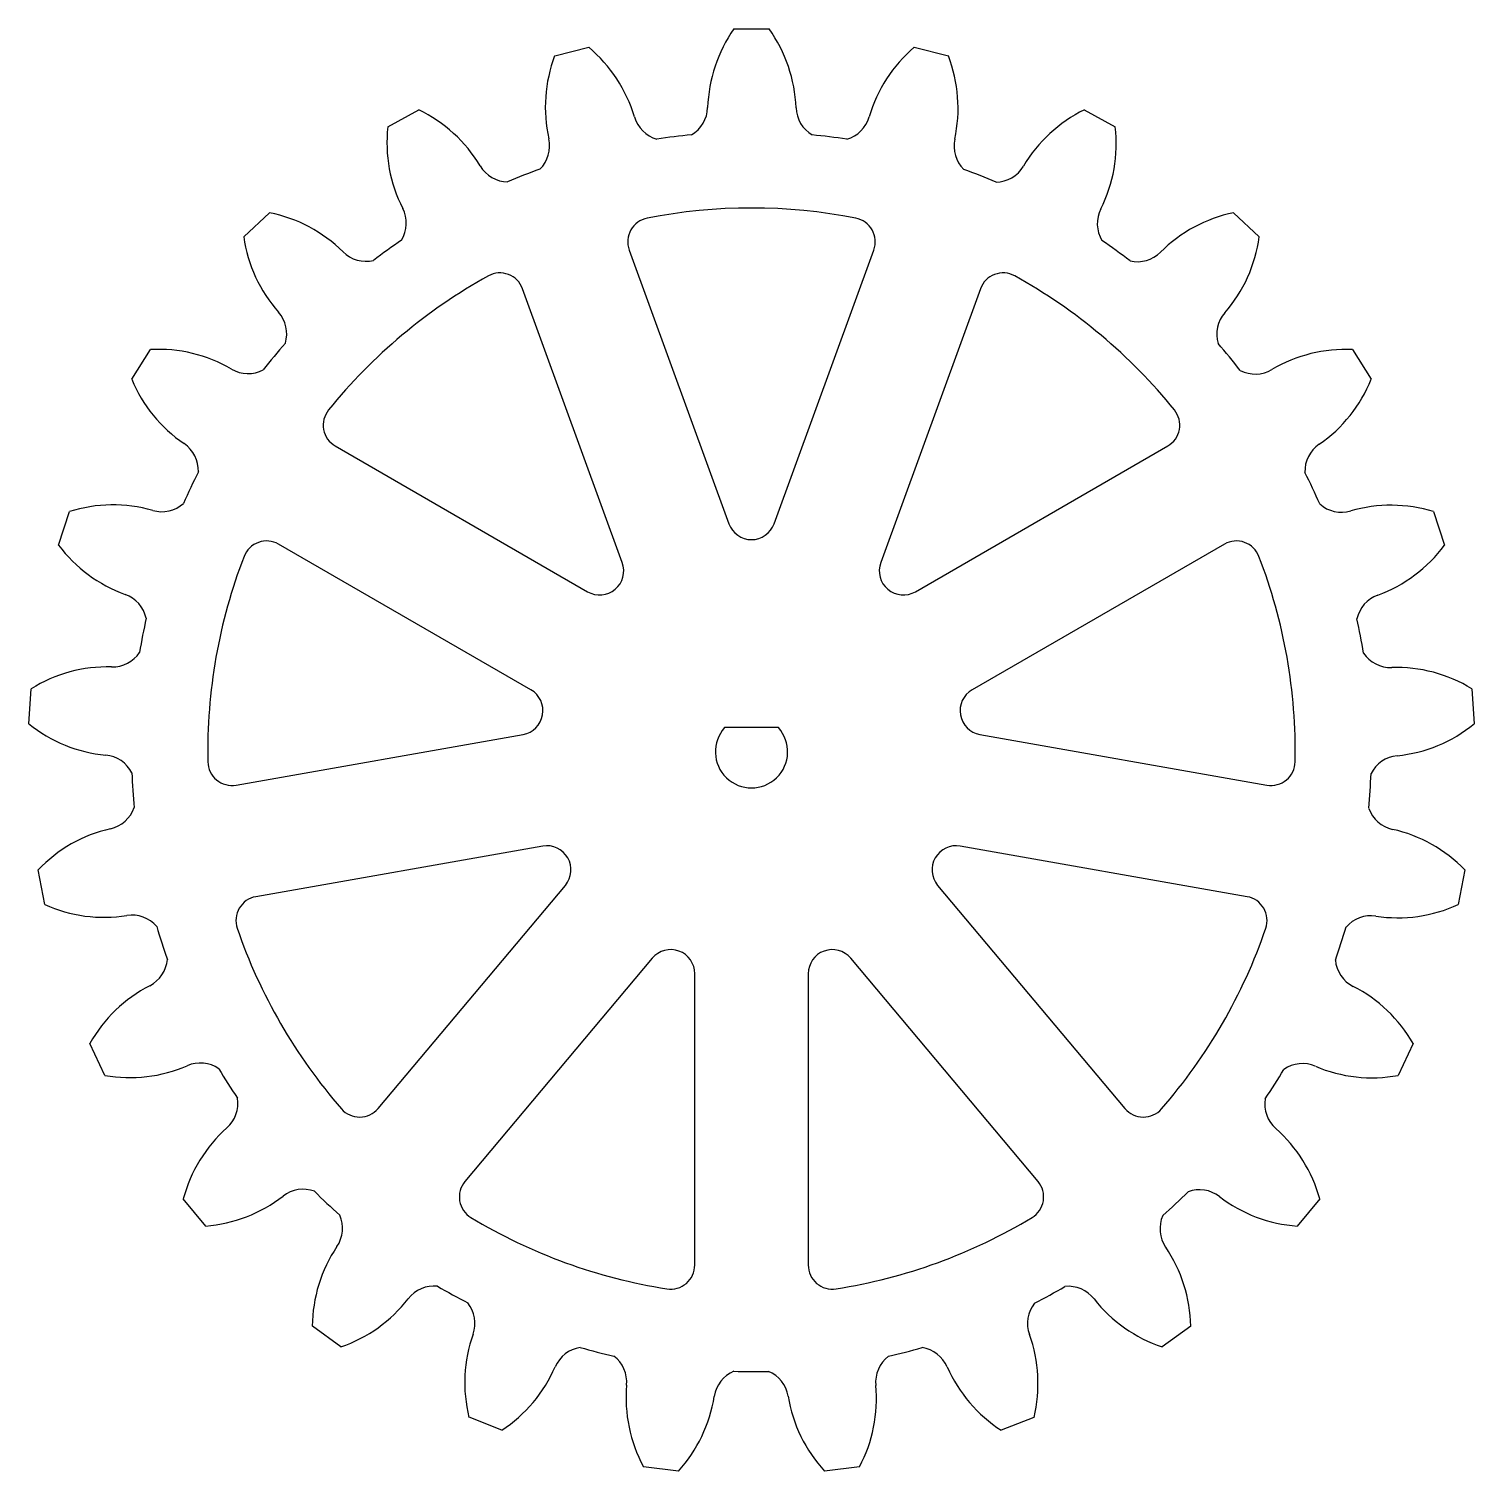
# Model space of a CAD drawing. Header units: millimetres. Extents: x -30 to 30, y -29.9 to 30.
import ezdxf

# ---------------------------------------------------------------- set-up
doc = ezdxf.new("R2010")
doc.units = ezdxf.units.MM

msp = doc.modelspace()

# ---------------------------------------------------------------- linework, layer by layer
at = {"color": 7, "linetype": 'Continuous', "lineweight": 25}
for p, q in [((-0.731, 30.003), (0.731, 30.002)), ((-8.169, 28.878), (-6.753, 29.241)), ((6.753, 29.242), (8.169, 28.878)), ((-15.095, 25.939), (-13.813, 26.643)), ((13.813, 26.644), (15.094, 25.939)), ((-21.071, 21.37), (-20.005, 22.371)), ((20.005, 22.371), (21.071, 21.37)), ((-5.076, 20.825), (-0.94, 9.462)), ((0.94, 9.462), (5.076, 20.825)), ((-5.362, 7.852), (-9.498, 19.216)), ((9.498, 19.216), (5.362, 7.852)), ((-25.724, 15.459), (-24.94, 16.693)), ((24.94, 16.693), (25.723, 15.459)), ((-17.274, 12.691), (-6.802, 6.644)), ((6.802, 6.644), (17.274, 12.691)), ((-28.76, 8.576), (-28.308, 9.967)), ((28.308, 9.967), (28.76, 8.576)), ((-9.155, 2.568), (-19.628, 8.615)), ((19.628, 8.615), (9.155, 2.568)), ((-29.989, 1.154), (-29.897, 2.614)), ((29.897, 2.614), (29.989, 1.154)), ((-21.39, -1.382), (-9.482, 0.718)), ((1.118, 1), (-1.118, 1)), ((9.482, 0.718), (21.39, -1.382)), ((-8.664, -3.917), (-20.573, -6.017)), ((20.573, -6.017), (8.664, -3.917)), ((-29.334, -6.34), (-29.608, -4.904)), ((29.608, -4.904), (29.334, -6.34)), ((-15.498, -14.808), (-7.725, -5.545)), ((7.725, -5.545), (15.498, -14.808)), ((-4.119, -8.57), (-11.892, -17.833)), ((11.892, -17.833), (4.119, -8.57)), ((-2.353, -21.305), (-2.353, -9.213)), ((2.353, -9.213), (2.353, -21.305)), ((-26.836, -13.436), (-27.458, -12.113)), ((27.458, -12.113), (26.836, -13.436)), ((-22.651, -19.688), (-23.583, -18.561)), ((23.583, -18.561), (22.651, -19.687)), ((-17.044, -24.702), (-18.226, -23.843)), ((18.227, -23.843), (17.043, -24.702)), ((-10.365, -28.165), (-11.724, -27.626)), ((11.724, -27.627), (10.365, -28.165)), ((-3.035, -29.858), (-4.486, -29.674)), ((4.486, -29.674), (3.035, -29.857))]:
    msp.add_line(p, q, dxfattribs=at)
for centre, radius, start, end in [((4.177, 26.551), 6, 144.88714, 178.2136), ((-4.149, 26.512), 6, 2.08225, 35.57008), ((-2.557, 26.756), 6, 159.28714, 192.6136), ((-10.612, 24.647), 6, 16.48225, 49.97008), ((10.649, 24.678), 6, 130.48714, 163.8136), ((2.574, 26.711), 6, 347.68225, 21.17008), ((-16.408, 21.234), 6, 30.88225, 64.37008), ((-3.181, 26.782), 1.362, 300.31267, 358.18385), ((3.208, 26.78), 1.362, 182.08225, 239.73566), ((16.452, 21.255), 6, 116.08714, 149.4136), ((-9.131, 25.279), 6, 173.68714, 207.0136), ((-3.553, 26.736), 1.362, 196.48225, 254.13566), ((3.579, 26.731), 1.362, 285.91267, 343.78385), ((9.136, 25.232), 6, 333.28225, 6.77008), ((-9.741, 25.149), 1.362, 314.71267, 12.58385), ((0, 0), 25.727, 95.56259, 98.77603), ((0, 0), 25.727, 81.16259, 84.37603), ((9.767, 25.141), 1.362, 167.68225, 225.33566), ((-10.09, 25.012), 1.362, 210.88225, 268.53566), ((0, 0), 25.727, 109.96259, 113.17603), ((0, 0), 25.727, 66.76259, 69.97603), ((10.115, 25.001), 1.362, 271.51267, 329.38385), ((-21.173, 16.486), 6, 45.28225, 78.77008), ((-15.69, 21.936), 1.362, 329.11267, 26.98385), ((0, 0), 22.568, 78.94428, 101.05572), ((15.712, 21.922), 1.362, 153.28225, 210.93566), ((21.221, 16.496), 6, 101.68714, 135.0136), ((-4.136, 21.167), 1, 101.05572, 200), ((4.136, 21.167), 1, 340, 78.94428), ((-15.131, 22.215), 6, 188.08714, 221.4136), ((0, 0), 25.727, 124.36259, 127.57603), ((0, 0), 25.727, 52.36259, 55.57603), ((15.124, 22.167), 6, 318.88225, 352.37008), ((-15.994, 21.717), 1.362, 225.28225, 282.93566), ((16.014, 21.701), 1.362, 257.11267, 314.98385), ((-10.438, 18.874), 1, 20, 118.94428), ((10.438, 18.874), 1, 61.05572, 160), ((0, 0), 22.568, 118.94428, 141.05572), ((0, 0), 22.568, 38.94428, 61.05572), ((-20.652, 17.345), 1.362, 343.51267, 41.38385), ((20.67, 17.326), 1.362, 138.88225, 196.53566), ((0, 0), 25.727, 138.76259, 141.97603), ((0, 0), 25.727, 37.96259, 41.17603), ((-24.608, 10.702), 6, 59.68225, 93.17008), ((24.656, 10.7), 6, 87.28714, 120.6136), ((-20.892, 17.057), 1.362, 239.68225, 297.33566), ((20.908, 17.036), 1.362, 242.71267, 300.58385), ((-20.18, 17.754), 6, 202.48714, 235.8136), ((20.162, 17.709), 6, 304.48225, 337.97008), ((-16.774, 13.557), 1, 141.05572, 240), ((16.774, 13.557), 1, 300, 38.94428), ((-24.317, 11.664), 1.362, 357.91267, 55.78385), ((24.329, 11.641), 1.362, 124.48225, 182.13566), ((0, 0), 25.727, 153.16259, 156.37603), ((0, 0), 25.727, 23.56259, 26.77603), ((-26.497, 4.246), 6, 74.08225, 107.57008), ((-24.478, 11.326), 1.362, 254.08225, 311.73566), ((24.488, 11.301), 1.362, 228.31267, 286.18385), ((26.543, 4.232), 6, 72.88714, 106.2136), ((0, 9.804), 1, 200, 340), ((-23.961, 12.177), 6, 216.88714, 250.2136), ((-20.128, 7.749), 1, 60, 158.94428), ((20.128, 7.749), 1, 21.05572, 120), ((23.932, 12.139), 6, 290.08225, 323.57008), ((0, 0), 22.568, 158.94428, 181.05572), ((-6.302, 7.51), 1, 240, 20), ((6.302, 7.51), 1, 160, 300), ((0, 0), 22.568, 358.94428, 21.05572), ((-26.454, 5.251), 1.362, 12.31267, 70.18385), ((26.46, 5.225), 1.362, 110.08225, 167.73566), ((0, 0), 25.727, 167.56259, 170.77603), ((0, 0), 25.727, 9.16259, 12.37603), ((-26.525, 4.883), 1.362, 268.48225, 326.13566), ((26.529, 4.856), 1.362, 213.91267, 271.78385), ((-26.72, -2.476), 6, 88.48225, 121.97008), ((26.761, -2.502), 6, 58.48714, 91.8136), ((-9.655, 1.702), 1, 280, 60), ((9.655, 1.702), 1, 120, 260), ((-26.237, 5.836), 6, 231.28714, 264.6136), ((0, 0), 1.5, 138.18969, 41.81031), ((26.199, 5.806), 6, 275.68225, 309.17008), ((-26.929, -1.493), 1.362, 26.71267, 84.58385), ((-21.564, -0.397), 1, 181.05572, 280), ((21.564, -0.397), 1, 260, 358.94428), ((26.928, -1.52), 1.362, 95.68225, 153.33566), ((0, 0), 25.727, 181.96259, 185.17603), ((0, 0), 25.727, 354.76259, 357.97603), ((-26.906, -1.867), 1.362, 282.88225, 340.53566), ((26.903, -1.894), 1.362, 199.51267, 257.38385), ((-25.265, -9.044), 6, 102.88225, 136.37008), ((25.298, -9.078), 6, 44.08714, 77.4136), ((-8.491, -4.902), 1, 320, 100), ((8.491, -4.902), 1, 80, 220), ((-26.864, -0.872), 6, 245.68714, 279.0136), ((-20.399, -7.002), 1, 100, 198.94428), ((20.399, -7.002), 1, 341.05572, 80), ((26.82, -0.892), 6, 261.28225, 294.77008), ((-25.711, -8.143), 1.362, 41.11267, 98.98385), ((25.704, -8.169), 1.362, 81.28225, 138.93566), ((0, 0), 25.727, 196.36259, 199.57603), ((0, 0), 22.568, 198.94428, 221.05572), ((0, 0), 22.568, 318.94428, 341.05572), ((0, 0), 25.727, 340.36259, 343.57603), ((-3.353, -9.213), 1, 0, 140), ((3.353, -9.213), 1, 40, 180), ((-25.597, -8.5), 1.362, 297.28225, 354.93566), ((25.587, -8.525), 1.362, 185.11267, 242.98385), ((-22.222, -15.043), 6, 117.28225, 150.77008), ((22.246, -15.085), 6, 29.68714, 63.0136), ((-25.803, -7.526), 6, 260.08714, 293.4136), ((-22.878, -14.281), 1.362, 55.51267, 113.38385), ((0, 0), 25.727, 210.76259, 213.97603), ((0, 0), 25.727, 325.96259, 329.17603), ((22.865, -14.304), 1.362, 66.88225, 124.53566), ((25.756, -7.534), 6, 246.88225, 280.37008), ((-22.679, -14.598), 1.362, 311.68225, 9.33566), ((-16.264, -14.165), 1, 221.05572, 320), ((16.264, -14.165), 1, 220, 318.94428), ((22.663, -14.62), 1.362, 170.71267, 228.58385), ((-17.783, -20.097), 6, 131.68225, 165.17008), ((17.796, -20.143), 6, 15.28714, 48.6136), ((-11.126, -18.476), 1, 140, 238.94428), ((11.126, -18.476), 1, 301.05572, 40), ((-23.121, -13.706), 6, 274.48714, 307.8136), ((-18.608, -19.522), 1.362, 69.91267, 127.78385), ((0, 0), 25.727, 225.16259, 228.37603), ((0, 0), 25.727, 311.56259, 314.77603), ((18.589, -19.541), 1.362, 52.48225, 110.13566), ((23.073, -13.702), 6, 232.48225, 265.97008), ((-18.336, -19.78), 1.362, 326.08225, 23.73566), ((0, 0), 22.568, 238.94428, 261.05572), ((0, 0), 22.568, 278.94428, 301.05572), ((18.315, -19.797), 1.362, 156.31267, 214.18385), ((-12.227, -23.888), 6, 146.08225, 179.57008), ((12.227, -23.936), 6, 0.88714, 34.2136), ((-3.353, -21.305), 1, 261.05572, 0), ((3.353, -21.305), 1, 180, 278.94428), ((-13.168, -23.537), 1.362, 84.31267, 142.18385), ((0, 0), 25.727, 239.56259, 242.77603), ((13.146, -23.55), 1.362, 38.08225, 95.73566), ((-18.986, -19.025), 6, 288.88714, 322.2136), ((0, 0), 25.727, 297.16259, 300.37603), ((18.94, -19.01), 6, 218.08225, 251.57008), ((-12.84, -23.718), 1.362, 340.48225, 38.13566), ((12.817, -23.73), 1.362, 141.91267, 199.78385), ((-5.902, -26.178), 6, 160.48225, 193.97008), ((5.891, -26.225), 6, 346.48714, 19.8136), ((-6.901, -26.072), 1.362, 98.71267, 156.58385), ((0, 0), 25.727, 253.96259, 257.17603), ((-6.539, -26.166), 1.362, 354.88225, 52.53566), ((6.513, -26.172), 1.362, 127.51267, 185.38385), ((0, 0), 25.727, 282.76259, 285.97603), ((6.876, -26.08), 1.362, 23.68225, 81.33566), ((-13.658, -23.149), 6, 303.28714, 336.6136), ((-0.201, -26.969), 1.362, 113.11267, 170.98385), ((0, 0), 25.727, 268.36259, 271.57603), ((0.174, -26.97), 1.362, 9.28225, 66.93566), ((13.618, -23.123), 6, 203.68225, 237.17008), ((0.794, -26.823), 6, 174.88225, 208.37008), ((-0.816, -26.866), 6, 332.08714, 5.4136), ((-7.472, -25.819), 6, 317.68714, 351.0136), ((7.439, -25.783), 6, 189.28225, 222.77008)]:
    msp.add_arc(centre, radius, start, end, dxfattribs=at)

doc.saveas('drawing.dxf')
